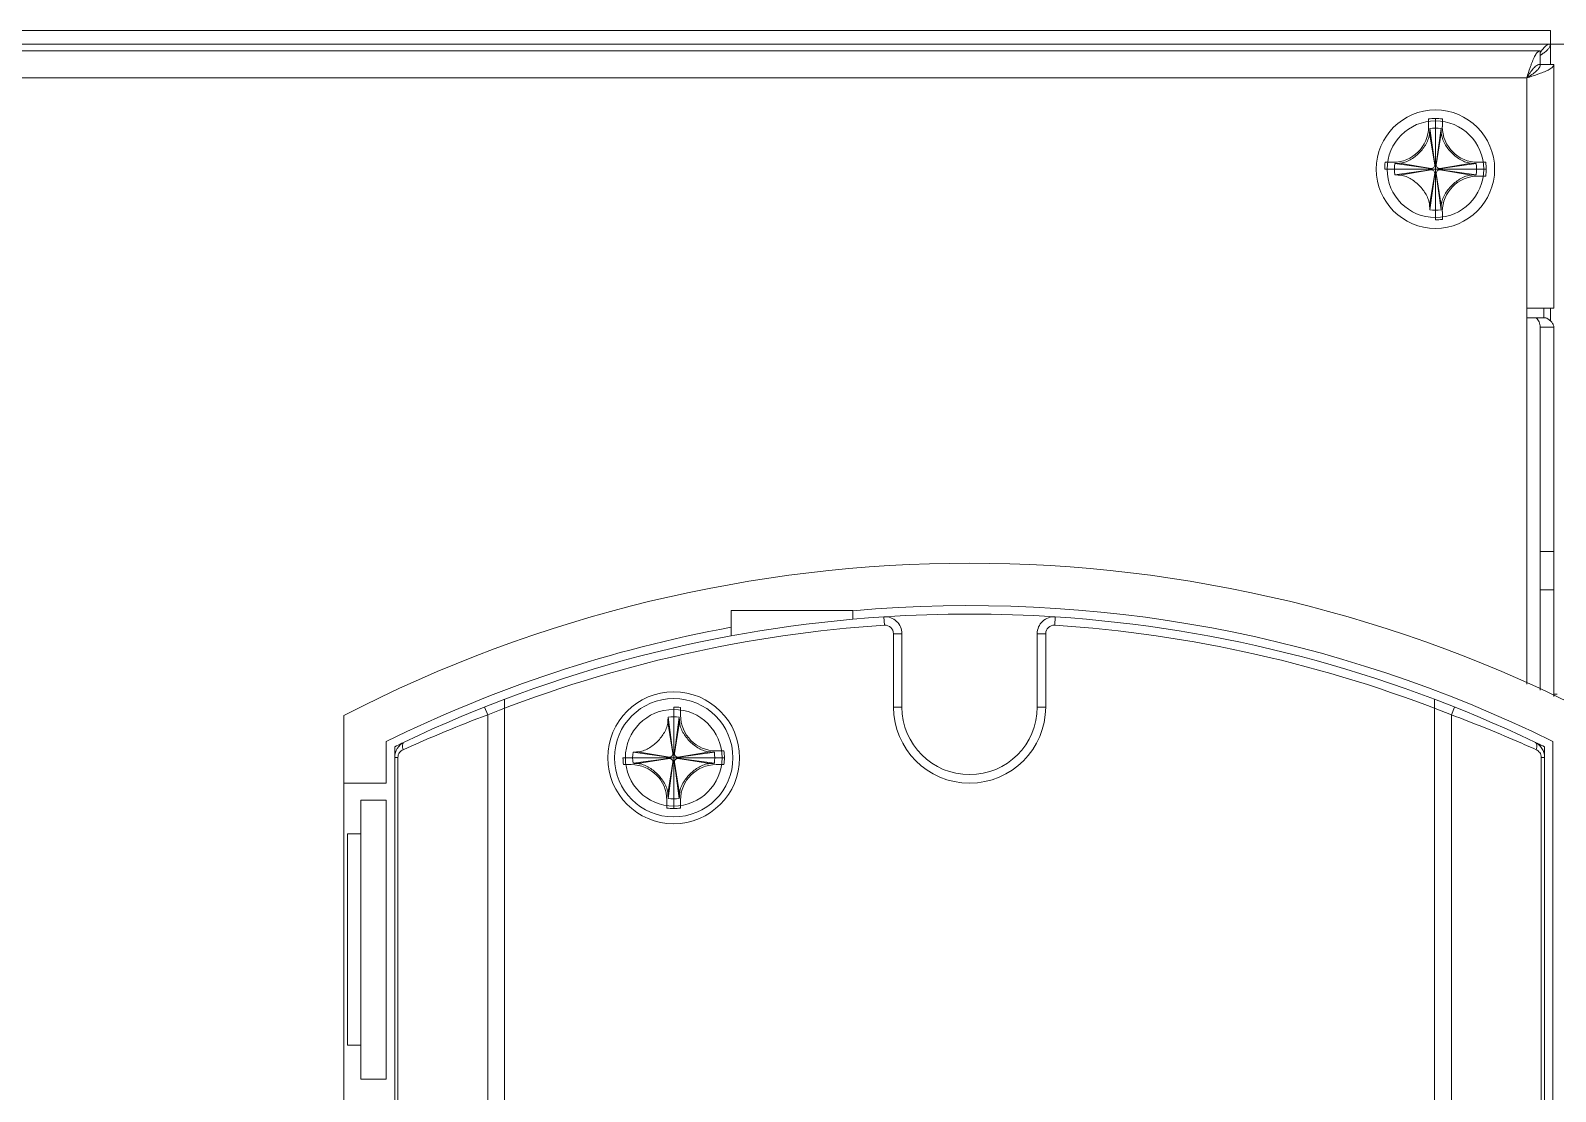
# Model space of a CAD drawing. Header units: millimetres. Extents: x 206 to 1899, y -454 to 296.
# Drawn here: x 631.47 to 637.1, y -386.08 to -382.16 of the extents above; entities that cross this region are included whole.
import ezdxf

# ---------------------------------------------------------------- set-up
doc = ezdxf.new("R2010")
doc.units = ezdxf.units.MM
doc.layers.add('细实线', color=7, linetype='Continuous', lineweight=15)

msp = doc.modelspace()

# ---------------------------------------------------------------- linework, layer by layer
at = {"layer": '细实线', "linetype": 'Continuous', "lineweight": 9}
for p, q in [((622.5039, -382.1621), (637.0852, -382.1621)), ((637.0852, -382.2121), (637.0852, -382.1621)), ((637.0852, -382.2121), (622.5039, -382.2121)), ((637.0852, -382.2871), (637.0852, -382.2121)), ((637.0852, -382.2121), (637.1352, -382.2121)), ((637.0477, -382.2371), (622.5414, -382.2371)), ((637.0477, -382.2871), (637.0477, -382.2371)), ((622.5914, -382.3371), (636.9977, -382.3371)), ((636.9977, -384.5774), (636.9977, -382.3371)), ((637.0477, -382.2871), (637.0977, -382.2871)), ((637.0977, -383.1883), (637.0977, -382.2871)), ((636.6347, -382.4888), (636.6347, -382.5179)), ((636.6602, -382.8621), (636.6602, -382.4871)), ((636.6857, -382.4888), (636.6857, -382.5179)), ((636.6385, -382.5414), (636.6576, -382.6589)), ((636.6395, -382.5243), (636.6576, -382.656)), ((636.6602, -382.6559), (636.6602, -382.5229)), ((636.6808, -382.5243), (636.6627, -382.656)), ((636.6818, -382.5414), (636.6627, -382.6589)), ((636.4727, -382.6746), (636.8477, -382.6746)), ((636.5034, -382.6491), (636.4744, -382.6491)), ((636.6414, -382.6746), (636.5085, -382.6746)), ((636.5099, -382.654), (636.6416, -382.6721)), ((636.5099, -382.6952), (636.6416, -382.6772)), ((636.527, -382.6529), (636.6445, -382.6721)), ((636.527, -382.6963), (636.6445, -382.6772)), ((636.6445, -382.6721), (636.6416, -382.6721)), ((636.6416, -382.6721), (636.6445, -382.6721)), ((636.6445, -382.6772), (636.6416, -382.6772)), ((636.6576, -382.656), (636.6576, -382.6589)), ((636.6576, -382.656), (636.6576, -382.6589)), ((636.6627, -382.656), (636.6627, -382.6589)), ((636.6627, -382.656), (636.6627, -382.6589)), ((636.7934, -382.6529), (636.6759, -382.6721)), ((636.6759, -382.6721), (636.6788, -382.6721)), ((636.6759, -382.6721), (636.6788, -382.6721)), ((636.6788, -382.6772), (636.6759, -382.6772)), ((636.6759, -382.6772), (636.6788, -382.6772)), ((636.7934, -382.6963), (636.6759, -382.6772)), ((636.8105, -382.654), (636.6788, -382.6721)), ((636.8105, -382.6952), (636.6788, -382.6772)), ((636.6789, -382.6746), (636.8119, -382.6746)), ((636.8169, -382.6491), (636.8459, -382.6491)), ((636.6385, -382.8078), (636.6576, -382.6903)), ((636.6395, -382.8249), (636.6576, -382.6932)), ((636.6576, -382.6932), (636.6576, -382.6903)), ((636.6602, -382.8263), (636.6602, -382.6934)), ((636.6627, -382.6932), (636.6627, -382.6903)), ((636.6627, -382.6932), (636.6627, -382.6903)), ((636.6818, -382.8078), (636.6627, -382.6903)), ((636.6808, -382.8249), (636.6627, -382.6932)), ((636.8169, -382.7001), (636.8459, -382.7001)), ((636.6857, -382.8604), (636.6857, -382.8314)), ((636.9977, -383.1883), (637.0977, -383.1883)), ((637.033, -383.2236), (636.9977, -383.2236)), ((637.033, -383.2236), (637.0684, -383.2236)), ((637.0602, -383.2236), (637.0602, -383.1883)), ((637.0852, -383.2353), (637.0852, -383.1883)), ((637.0477, -384.6003), (637.0477, -383.259)), ((637.0477, -383.259), (637.0977, -383.259)), ((637.0977, -384.6232), (637.0977, -383.259)), ((637.0977, -384.0879), (637.0477, -384.0879)), ((637.0977, -384.2293), (637.0477, -384.2293)), ((634.0571, -384.3991), (634.0571, -384.3058)), ((634.0571, -384.3058), (634.5071, -384.3058)), ((634.5071, -384.3376), (634.5071, -384.3058)), ((634.6217, -384.3287), (634.6238, -384.3599)), ((635.2549, -384.3287), (635.2528, -384.3599)), ((634.6571, -384.3911), (634.6571, -384.6621)), ((634.6883, -384.3911), (634.6571, -384.3911)), ((634.6883, -384.3911), (634.6883, -384.6621)), ((635.1883, -384.6621), (635.1883, -384.3911)), ((635.1883, -384.3911), (635.2196, -384.3911)), ((635.2196, -384.6621), (635.2196, -384.3911)), ((633.2196, -391.1536), (633.2196, -384.6333)), ((636.6571, -391.1536), (636.6571, -384.6333)), ((637.0977, -384.6152), (637.1102, -384.6152)), ((632.6258, -384.6933), (632.6258, -392.5371)), ((633.1571, -384.6911), (633.1455, -384.6621)), ((633.1571, -391.0817), (633.1571, -384.6911)), ((633.8239, -384.6993), (633.842, -384.831)), ((633.8446, -385.0371), (633.8446, -384.6621)), ((633.8446, -384.8308), (633.8446, -384.6979)), ((633.8652, -384.6993), (633.8471, -384.831)), ((633.8701, -384.6928), (633.8701, -384.6638)), ((634.6883, -384.6621), (634.6571, -384.6621)), ((635.1883, -384.6621), (635.2196, -384.6621)), ((636.7196, -384.6911), (636.7311, -384.6621)), ((636.7196, -391.0817), (636.7196, -384.6911)), ((633.8229, -384.7164), (633.842, -384.8339)), ((633.8662, -384.7164), (633.8471, -384.8339)), ((632.7821, -384.7895), (632.7821, -384.9433)), ((632.8133, -384.809), (632.8133, -392.4215)), ((637.0633, -392.4215), (637.0633, -384.809)), ((637.0946, -392.4409), (637.0946, -384.7895)), ((632.8252, -384.8482), (632.8133, -384.8482)), ((632.8252, -384.8482), (632.8252, -390.8582)), ((633.6571, -384.8496), (634.0321, -384.8496)), ((633.6588, -384.8751), (633.6878, -384.8751)), ((633.6928, -384.8496), (633.8258, -384.8496)), ((633.6943, -384.829), (633.826, -384.847)), ((633.6943, -384.8702), (633.826, -384.8521)), ((633.7114, -384.8279), (633.8289, -384.847)), ((633.7114, -384.8713), (633.8289, -384.8521)), ((633.8229, -384.9828), (633.842, -384.8653)), ((633.8239, -384.9999), (633.842, -384.8682)), ((633.826, -384.847), (633.8289, -384.847)), ((633.826, -384.8521), (633.8289, -384.8521)), ((633.826, -384.8521), (633.8289, -384.8521)), ((633.842, -384.8339), (633.842, -384.831)), ((633.842, -384.8653), (633.842, -384.8682)), ((633.842, -384.8682), (633.842, -384.8653)), ((633.8446, -384.8683), (633.8446, -385.0013)), ((633.8471, -384.831), (633.8471, -384.8339)), ((633.8471, -384.8339), (633.8471, -384.831)), ((633.8471, -384.8653), (633.8471, -384.8682)), ((633.8471, -384.8653), (633.8471, -384.8682)), ((633.8662, -384.9828), (633.8471, -384.8653)), ((633.8652, -384.9999), (633.8471, -384.8682)), ((633.9778, -384.8279), (633.8602, -384.847)), ((633.8631, -384.847), (633.8602, -384.847)), ((633.8631, -384.847), (633.8602, -384.847)), ((633.8631, -384.8521), (633.8602, -384.8521)), ((633.8631, -384.8521), (633.8602, -384.8521)), ((633.9778, -384.8713), (633.8602, -384.8521)), ((633.9949, -384.829), (633.8631, -384.847)), ((633.9949, -384.8702), (633.8631, -384.8521)), ((633.8633, -384.8496), (633.9963, -384.8496)), ((634.0303, -384.8241), (634.0013, -384.8241)), ((634.0303, -384.8751), (634.0013, -384.8751)), ((637.0514, -390.8582), (637.0514, -384.8482)), ((637.0514, -384.8482), (637.0633, -384.8482)), ((632.6258, -384.9433), (632.7821, -384.9433)), ((632.6883, -386.0371), (632.6883, -385.0058)), ((632.7821, -385.0058), (632.6883, -385.0058)), ((632.7821, -386.0371), (632.7821, -385.0058)), ((633.8191, -385.0063), (633.8191, -385.0353)), ((633.8701, -385.0063), (633.8701, -385.0353)), ((632.6383, -385.1308), (632.6383, -385.9121)), ((632.6383, -385.1308), (632.6883, -385.1308)), ((632.6383, -385.9121), (632.6883, -385.9121)), ((632.7821, -386.0371), (632.6883, -386.0371))]:
    msp.add_line(p, q, dxfattribs=at)
for centre, radius in [((636.6602, -382.6746), 0.2188), ((636.6602, -382.6746), 0.1786), ((633.8446, -384.8496), 0.2437), ((633.8446, -384.8496), 0.2188), ((633.8446, -384.8496), 0.1786)]:
    msp.add_circle(centre, radius, dxfattribs=at)
for centre, radius, start, end in [((636.6602, -382.6746), 0.1875, 82.1836, 97.8164), ((636.5034, -382.5179), 0.1313, 270, 0), ((638.8007, -382.6638), 2.1656, 176.3078, 176.7611), ((636.6602, -382.6746), 0.1517, 82.1836, 97.8164), ((634.5197, -382.6638), 2.1656, 3.2389, 3.6922), ((636.8169, -382.5179), 0.1313, 180, 270), ((636.6602, -382.6746), 0.1875, 172.1836, 180), ((636.6602, -382.6746), 0.1517, 172.1836, 187.8164), ((636.6487, -384.804), 2.1545, 93.2376, 93.6933), ((636.6602, -382.6746), 0.0188, 172.1881, 179.9955), ((636.6602, -382.6746), 0.0187, 172.1836, 180), ((636.6602, -382.6746), 0.0188, 180.0045, 187.8119), ((636.6445, -382.6589), 0.0131, 270, 0), ((636.6445, -382.6589), 0.0131, 270, 0), ((636.6445, -382.6903), 0.0131, 360, 90), ((636.6602, -382.6746), 0.0188, 82.1881, 97.8119), ((636.6602, -382.6746), 0.0187, 82.1836, 97.8164), ((636.6759, -382.6589), 0.0131, 180, 270), ((636.6759, -382.6589), 0.0131, 180, 270), ((636.6759, -382.6903), 0.0131, 90, 180), ((636.6759, -382.6903), 0.0131, 90, 180), ((636.6602, -382.6746), 0.0188, 0.0045, 7.8119), ((636.6602, -382.6746), 0.0187, 352.1836, 7.8164), ((636.6602, -382.6746), 0.0188, 352.1881, 359.9955), ((636.671, -384.8151), 2.1656, 86.3078, 86.7612), ((636.6602, -382.6746), 0.1517, 352.1836, 7.8164), ((636.6602, -382.6746), 0.1875, 352.1836, 7.8164), ((636.6493, -380.5342), 2.1656, 266.3077, 266.7611), ((636.6602, -382.6746), 0.0188, 262.1881, 277.8119), ((636.6602, -382.6746), 0.0187, 270, 277.8164), ((636.8169, -382.8314), 0.1313, 90, 180), ((636.6717, -380.5453), 2.1544, 273.2377, 273.6934), ((638.8006, -382.6855), 2.1656, 183.2389, 183.6922), ((636.6602, -382.6746), 0.1517, 262.1836, 277.8164), ((634.5197, -382.6855), 2.1656, 356.3078, 356.7611), ((636.6602, -382.6746), 0.1875, 270, 277.8164), ((634.9383, -389.1656), 5.0347, 62.6574, 117.3426), ((634.9383, -389.1656), 4.8785, 63.7689, 95.0716), ((634.9383, -389.1656), 4.8785, 100.4078, 116.2311), ((634.9383, -389.1656), 4.8472, 93.7448, 115.5348), ((634.9383, -389.1656), 4.816, 93.7448, 111.7072), ((634.6258, -384.3911), 0.0625, 0, 93.7448), ((634.9383, -389.1656), 4.8472, 86.257, 93.743), ((634.6258, -384.3911), 0.0312, 0, 93.7448), ((635.2508, -384.3911), 0.0625, 86.2552, 180), ((635.2508, -384.3911), 0.0312, 86.2552, 180), ((634.9383, -389.1656), 4.816, 68.2928, 86.2552), ((634.9383, -389.1656), 4.8472, 64.4652, 86.2552), ((635.0129, -389.6423), 5.2876, 110.547, 114.2156), ((635.985, -384.8387), 2.1656, 176.3078, 176.7611), ((633.8446, -384.8496), 0.1517, 82.1836, 97.8164), ((633.8446, -384.8496), 0.1875, 82.1836, 90), ((631.7152, -384.8381), 2.1544, 3.2377, 3.6934), ((634.0013, -384.6928), 0.1313, 180, 270), ((634.9383, -384.6621), 0.2812, 180, 0), ((634.9383, -384.6621), 0.25, 180, 0), ((632.8758, -384.8482), 0.0625, 115.5348, 180), ((634.9383, -389.1656), 4.8472, 115.6511, 116.0015), ((637.0008, -384.8482), 0.0625, 0, 64.4652), ((634.9383, -389.1656), 4.8472, 63.9985, 64.3521), ((633.8446, -384.8496), 0.1875, 180, 187.8164), ((633.6878, -385.0063), 0.1313, 0, 90), ((633.8446, -384.8496), 0.1517, 172.1836, 187.8164), ((633.8337, -386.9901), 2.1656, 93.2389, 93.6922), ((633.8337, -382.7091), 2.1656, 266.3078, 266.7611), ((633.8446, -384.8496), 0.0188, 172.1881, 179.9955), ((633.8446, -384.8496), 0.0188, 180.0045, 187.8119), ((633.8446, -384.8496), 0.0187, 180, 187.8164), ((633.8289, -384.8339), 0.0131, 270, 0), ((633.8289, -384.8653), 0.0131, 0, 90), ((633.8289, -384.8653), 0.0131, 360, 90), ((633.8446, -384.8496), 0.0188, 82.1881, 97.8119), ((633.8446, -384.8496), 0.0188, 262.1881, 277.8119), ((633.8446, -384.8496), 0.0187, 262.1836, 277.8164), ((633.8446, -384.8496), 0.0187, 82.1836, 90), ((633.8602, -384.8339), 0.0131, 180, 270), ((633.8602, -384.8339), 0.0131, 180, 270), ((633.8602, -384.8653), 0.0131, 90, 180), ((633.8602, -384.8653), 0.0131, 90, 180), ((633.8445, -384.8496), 0.0188, 0.0045, 7.8119), ((633.8446, -384.8496), 0.0187, 352.1836, 7.8164), ((633.8445, -384.8496), 0.0188, 352.1881, 359.9955), ((634.0013, -385.0063), 0.1313, 90, 180), ((633.8554, -386.9901), 2.1656, 86.3078, 86.7611), ((633.8554, -382.7091), 2.1656, 273.2389, 273.6922), ((633.8446, -384.8496), 0.1517, 352.1836, 7.8164), ((633.8446, -384.8496), 0.1875, 352.1836, 7.8164), ((635.9739, -384.8611), 2.1544, 183.2377, 183.6934), ((631.7041, -384.8604), 2.1656, 356.3078, 356.7611), ((633.8446, -384.8496), 0.1875, 262.1836, 277.8164), ((633.8446, -384.8496), 0.1517, 262.1836, 277.8164)]:
    msp.add_arc(centre, radius, start, end, dxfattribs=at)
for points, knots in [([(637.0852, -382.2121), (637.0823, -382.2121), (637.0762, -382.2135), (637.0678, -382.2189), (637.0596, -382.227), (637.0545, -382.2335), (637.0518, -382.2371)], [0, 0, 0, 0, 0.197679, 0.423479, 0.691084, 1, 1, 1, 1]), ([(637.0852, -382.2121), (637.0852, -382.2152), (637.0835, -382.222), (637.077, -382.2312), (637.0675, -382.2401), (637.0599, -382.2457), (637.0558, -382.2486)], [0, 0, 0, 0, 0.193021, 0.417933, 0.688087, 1, 1, 1, 1]), ([(637.0477, -382.2371), (637.0463, -382.2371), (637.0432, -382.2378), (637.039, -382.2406), (637.0348, -382.2449), (637.0289, -382.2533), (637.0219, -382.2674), (637.017, -382.2799), (637.0145, -382.2868)], [0, 0, 0, 0, 0.068215, 0.146509, 0.241306, 0.355436, 0.642632, 1, 1, 1, 1]), ([(637.0518, -382.2371), (637.0515, -382.2376), (637.0501, -382.2395), (637.0487, -382.2415), (637.0477, -382.243)], [0, 0, 0, 0, 0.245895, 1, 1, 1, 1]), ([(637.0558, -382.2486), (637.0551, -382.249), (637.0524, -382.2509), (637.0497, -382.2527), (637.0477, -382.254)], [0, 0, 0, 0, 0.245969, 1, 1, 1, 1]), ([(637.0145, -382.2868), (637.013, -382.2907), (637.0071, -382.3074), (637.0018, -382.3242), (636.9977, -382.3371)], [0, 0, 0, 0, 0.236022, 1, 1, 1, 1]), ([(637.0477, -382.2871), (637.0456, -382.2871), (637.0412, -382.2878), (637.0348, -382.2909), (637.0285, -382.2956), (637.0199, -382.3044), (637.0095, -382.3185), (637.0018, -382.3307), (636.9977, -382.3371)], [0, 0, 0, 0, 0.086489, 0.180415, 0.28672, 0.407303, 0.687401, 1, 1, 1, 1]), ([(637.0477, -382.2871), (637.0477, -382.2892), (637.047, -382.2936), (637.0439, -382.3), (637.0392, -382.3063), (637.0303, -382.3149), (637.0163, -382.3253), (637.0041, -382.333), (636.9977, -382.3371)], [0, 0, 0, 0, 0.086489, 0.180416, 0.286721, 0.407303, 0.687401, 1, 1, 1, 1]), ([(637.048, -382.3203), (637.0441, -382.3218), (637.0274, -382.3277), (637.0105, -382.333), (636.9977, -382.3371)], [0, 0, 0, 0, 0.236022, 1, 1, 1, 1]), ([(637.0977, -382.2871), (637.0977, -382.2885), (637.097, -382.2916), (637.0942, -382.2958), (637.0899, -382.2999), (637.0815, -382.3059), (637.0673, -382.3129), (637.0549, -382.3178), (637.048, -382.3203)], [0, 0, 0, 0, 0.068215, 0.14651, 0.241306, 0.355436, 0.642632, 1, 1, 1, 1]), ([(636.527, -382.6529), (636.5339, -382.6525), (636.5442, -382.6503), (636.5571, -382.6451), (636.5696, -382.6388), (636.5844, -382.6289), (636.6003, -382.6148), (636.6144, -382.5988), (636.6243, -382.5841), (636.6307, -382.5715), (636.6359, -382.5586), (636.6381, -382.5483), (636.6385, -382.5414)], [0, 0, 0, 0, 0.122867, 0.185103, 0.247698, 0.373566, 0.499998, 0.62643, 0.752299, 0.814896, 0.87713, 1, 1, 1, 1]), ([(636.6818, -382.5414), (636.6822, -382.5483), (636.6853, -382.5621), (636.6941, -382.5812), (636.7059, -382.5988), (636.72, -382.6148), (636.736, -382.6289), (636.7536, -382.6407), (636.7727, -382.6495), (636.7865, -382.6525), (636.7934, -382.6529)], [0, 0, 0, 0, 0.122892, 0.24762, 0.373529, 0.500002, 0.626475, 0.752383, 0.87711, 1, 1, 1, 1]), ([(636.6385, -382.8078), (636.6381, -382.8009), (636.6351, -382.7872), (636.6263, -382.7681), (636.6144, -382.7504), (636.6003, -382.7345), (636.5844, -382.7204), (636.5667, -382.7085), (636.5476, -382.6997), (636.5339, -382.6967), (636.527, -382.6963)], [0, 0, 0, 0, 0.122892, 0.24762, 0.373529, 0.500001, 0.626475, 0.752383, 0.87711, 1, 1, 1, 1]), ([(636.7934, -382.6963), (636.7865, -382.6967), (636.7762, -382.6989), (636.7633, -382.7041), (636.7507, -382.7105), (636.736, -382.7204), (636.72, -382.7345), (636.7059, -382.7504), (636.696, -382.7651), (636.6896, -382.7777), (636.6845, -382.7906), (636.6822, -382.8009), (636.6818, -382.8078)], [0, 0, 0, 0, 0.122867, 0.185103, 0.247698, 0.373566, 0.499998, 0.62643, 0.752299, 0.814896, 0.87713, 1, 1, 1, 1]), ([(637.0477, -383.259), (637.0477, -383.2522), (637.0449, -383.239), (637.0374, -383.228), (637.033, -383.2236)], [0, 0, 0, 0, 0.523577, 1, 1, 1, 1]), ([(637.0977, -383.259), (637.0977, -383.2557), (637.0963, -383.2488), (637.0903, -383.2393), (637.0807, -383.2306), (637.0728, -383.2258), (637.0684, -383.2236)], [0, 0, 0, 0, 0.202877, 0.427839, 0.690795, 1, 1, 1, 1]), ([(637.0326, -384.82), (637.0088, -384.8093), (636.9055, -384.7638), (636.8008, -384.7216), (636.7196, -384.6911)], [0, 0, 0, 0, 0.231006, 1, 1, 1, 1]), ([(633.7114, -384.8279), (633.7182, -384.8275), (633.732, -384.8245), (633.7511, -384.8157), (633.7687, -384.8038), (633.7847, -384.7897), (633.7988, -384.7738), (633.8106, -384.7561), (633.8195, -384.737), (633.8225, -384.7233), (633.8229, -384.7164)], [0, 0, 0, 0, 0.122892, 0.24762, 0.373529, 0.500002, 0.626475, 0.752383, 0.87711, 1, 1, 1, 1]), ([(633.8662, -384.7164), (633.8666, -384.7233), (633.8689, -384.7336), (633.874, -384.7465), (633.8804, -384.759), (633.8903, -384.7738), (633.9044, -384.7897), (633.9204, -384.8038), (633.9351, -384.8137), (633.9476, -384.8201), (633.9606, -384.8253), (633.9709, -384.8275), (633.9778, -384.8279)], [0, 0, 0, 0, 0.122867, 0.185103, 0.247698, 0.373566, 0.499998, 0.62643, 0.752299, 0.814896, 0.87713, 1, 1, 1, 1]), ([(632.8441, -384.82), (632.8431, -384.8169), (632.8418, -384.811), (632.8418, -384.8026), (632.8439, -384.7958), (632.8471, -384.7926), (632.8489, -384.7918)], [0, 0, 0, 0, 0.313495, 0.587454, 0.812441, 1, 1, 1, 1]), ([(637.0326, -384.82), (637.0335, -384.8169), (637.0348, -384.811), (637.0348, -384.8026), (637.0327, -384.7958), (637.0295, -384.7926), (637.0277, -384.7918)], [0, 0, 0, 0, 0.313494, 0.587452, 0.812439, 1, 1, 1, 1]), ([(632.8441, -384.82), (632.839, -384.8223), (632.8318, -384.828), (632.8262, -384.8386), (632.8252, -384.845), (632.8252, -384.8482)], [0, 0, 0, 0, 0.471244, 0.728908, 1, 1, 1, 1]), ([(633.8229, -384.9828), (633.8225, -384.9759), (633.8202, -384.9656), (633.8151, -384.9527), (633.8087, -384.9401), (633.7988, -384.9254), (633.7847, -384.9094), (633.7687, -384.8953), (633.754, -384.8854), (633.7415, -384.879), (633.7285, -384.8739), (633.7182, -384.8716), (633.7114, -384.8713)], [0, 0, 0, 0, 0.122867, 0.185103, 0.247698, 0.373566, 0.499998, 0.62643, 0.752299, 0.814896, 0.87713, 1, 1, 1, 1]), ([(633.9778, -384.8713), (633.9709, -384.8716), (633.9571, -384.8747), (633.938, -384.8835), (633.9204, -384.8953), (633.9044, -384.9094), (633.8903, -384.9254), (633.8785, -384.943), (633.8696, -384.9621), (633.8666, -384.9759), (633.8662, -384.9828)], [0, 0, 0, 0, 0.122892, 0.24762, 0.373529, 0.500002, 0.626475, 0.752383, 0.87711, 1, 1, 1, 1]), ([(637.0514, -384.8482), (637.0514, -384.845), (637.0504, -384.8386), (637.0448, -384.828), (637.0377, -384.8223), (637.0326, -384.82)], [0, 0, 0, 0, 0.271275, 0.529063, 1, 1, 1, 1])]:
    msp.add_open_spline(points, degree=3, knots=knots, dxfattribs=at)

doc.saveas('drawing.dxf')
